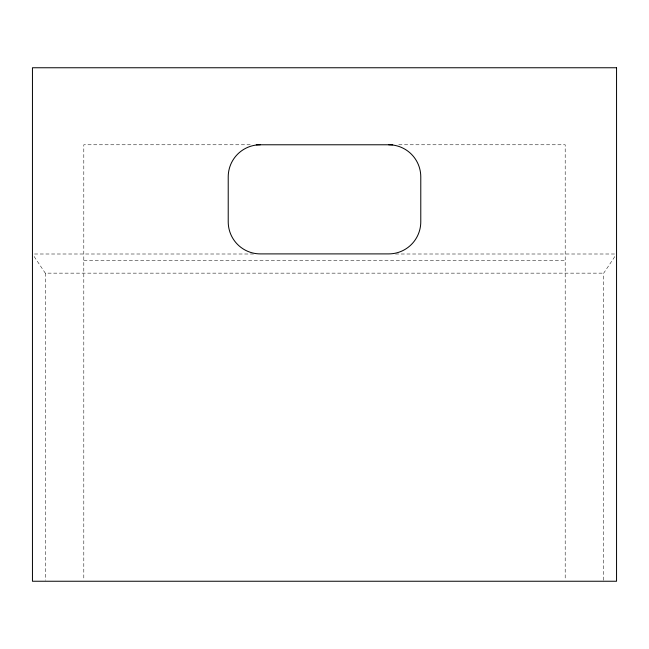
<?xml version="1.0" encoding="UTF-8"?>
<svg xmlns="http://www.w3.org/2000/svg" width="649" height="649" viewBox="0 0 649 649"><rect width="100%" height="100%" fill="white"/><g stroke="black" fill="none" stroke-linecap="round" stroke-linejoin="round"><path stroke-width="0.49" stroke-dasharray="3.25 2.43" d="M603.716 580.23L603.716 273.148L615.99 254.83M250.23 144.776L83.802 144.776L83.802 580.238M398.77 144.776L565.198 144.776L565.198 580.238M34.478 254.002L253.516 254.002M395.484 254.002L615.536 254.002M83.802 260.314L565.198 260.314M34.121 256.501L45.284 273.148L603.716 273.148M45.284 273.148L45.284 580.23"/><path stroke-width="0.97" d="M256.282 144.776L392.718 144.776M260.314 144.776A32.093 32.093 0 0 0 228.221 176.869L228.221 221.804A32.093 32.093 0 0 0 260.314 253.897L388.686 253.897A32.093 32.093 0 0 0 420.779 221.804L420.779 176.869A32.093 32.093 0 0 0 388.686 144.776M616.55 67.756L32.45 67.756L32.45 581.244L616.55 581.244L616.55 67.756"/></g></svg>
